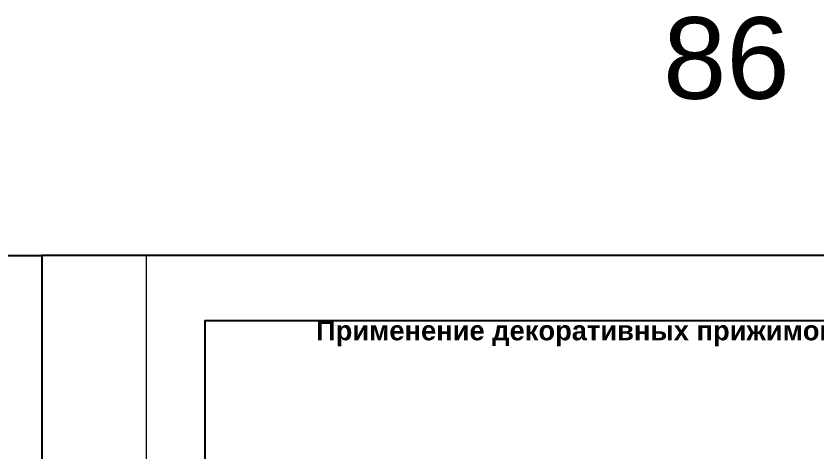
# Model space of a CAD drawing. Extents: x -37 to 8820, y -336 to 478.
# Drawn here: x 7346 to 7468.8, y 266.9 to 333.7 of the extents above; entities that cross this region are included whole.
import ezdxf

# ---------------------------------------------------------------- set-up
doc = ezdxf.new("R2010")
doc.units = 0
doc.header["$LTSCALE"] = 5
doc.layers.add('Dimentions', color=5, linetype='CONTINUOUS', lineweight=15)
doc.layers.add('Текстовый', color=7, linetype='CONTINUOUS', lineweight=9)
doc.layers.add('Скрытые', color=14, linetype='CONTINUOUS', plot=False)
doc.styles.add('Каталожный', font='arial.ttf', dxfattribs={"height": 2.5})

msp = doc.modelspace()

# ---------------------------------------------------------------- linework, layer by layer
at = {"layer": 'Dimentions', "linetype": 'Continuous'}
msp.add_line((7366, 297), (7366, 0), dxfattribs=at)
at = {"layer": 'Скрытые', "linetype": 'Continuous'}
for points in [[(7140, 297), (7350, 297), (7350, 0), (7140, 0)], [(7560, 297), (7350, 297), (7350, 0), (7560, 0)], [(7540, 10), (7540, 287), (7375, 287), (7375, 10)]]:
    msp.add_lwpolyline(points, close=True, dxfattribs=at)

# ---------------------------------------------------------------- texts
at = {"layer": 'Скрытые', "linetype": 'Continuous', "insert": (7436.1248, 333.5338), "char_height": 17.5, "width": 37.860373, "attachment_point": 1, "style": 'Каталожный'}
msp.add_mtext('\\pxqc;{\\H0.71429x;86}', dxfattribs=at)
at = {"layer": 'Текстовый', "linetype": 'Continuous', "insert": (7375, 287), "char_height": 3, "width": 165, "attachment_point": 1, "style": 'Каталожный'}
msp.add_mtext('\\pxqc;{\\fArial|b1|i0|c204|p34;Применение декоративных прижимов }(с утопленными винтами)', dxfattribs=at)

doc.saveas('drawing.dxf')
